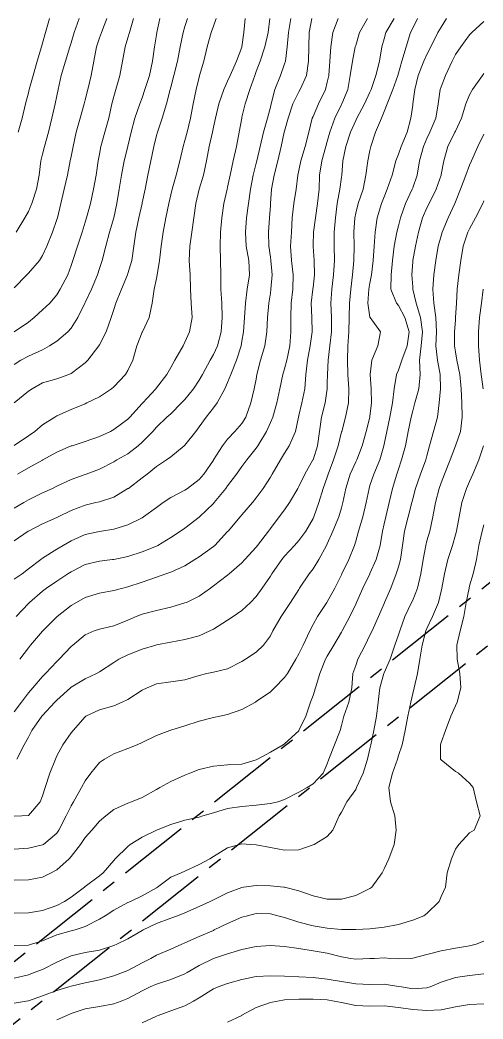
# Model space of a CAD drawing. Header units: centimetres. Extents: x 0 to 642158, y -847 to 649707.
# Drawn here: x 617167.96 to 617184.22, y 620507.12 to 620542.19 of the extents above; entities that cross this region are included whole.
import ezdxf

# ---------------------------------------------------------------- set-up
doc = ezdxf.new("R2010")
doc.units = ezdxf.units.CM
doc.header["$MEASUREMENT"] = 0
doc.linetypes.add('CENTERX2', pattern=[4, 2.5, -0.5, 0.5, -0.5])
doc.layers.add('SPW_parcellaire cadastral', color=7, linetype='CENTERX2', lineweight=25, true_color=0xff0542)
doc.layers.add('WAL_topographie 0.5', color=253, linetype='Continuous', lineweight=20)

msp = doc.modelspace()

# ---------------------------------------------------------------- linework, layer by layer
at = {"layer": 'SPW_parcellaire cadastral'}
for points in [[(617082.838, 620766.859), (617087.915, 620758.877), (617126.08, 620714.089), (617140.94, 620702.104), (617180.2, 620666.244), (617198.721, 620649.645), (617202.743, 620647.528), (617211.738, 620638.85), (617219.57, 620629.325), (617224.544, 620619.8), (617242.443, 620568.633), (617131.683, 620480.394), (616973.114, 620705.004), (617082.838, 620766.859)], [(617274.764, 620500.676), (617269.952, 620496.899), (617211.998, 620451.663), (617205.087, 620446.27), (617195.532, 620438.811), (617164.102, 620414.279), (617134.906, 620391.492), (617133.598, 620390.47), (617094.809, 620440.723), (617090.922, 620445.759), (617243.342, 620567.204), (617274.764, 620500.676)]]:
    msp.add_lwpolyline(points, dxfattribs=at)
at = {"layer": 'WAL_topographie 0.5'}
for points in [[(617171.004, 620542.25), (617170.816, 620541.75), (617170.75, 620541.565), (617170.646, 620541.25), (617170.548, 620540.75), (617170.46, 620540.25), (617170.338, 620539.75), (617170.25, 620539.385), (617170.216, 620539.25), (617170.073, 620538.75), (617169.926, 620538.25), (617169.819, 620537.75), (617169.75, 620537.396), (617169.721, 620537.25), (617169.623, 620536.75), (617169.513, 620536.25), (617169.388, 620535.75), (617169.268, 620535.25), (617169.25, 620535.193), (617169.103, 620534.75), (617168.897, 620534.25), (617168.75, 620533.922), (617168.643, 620533.75), (617168.25, 620533.303), (617168.199, 620533.25), (617167.75, 620532.791)], [(617172.864, 620542.25), (617172.763, 620541.75), (617172.75, 620541.671), (617172.678, 620541.25), (617172.61, 620540.75), (617172.502, 620540.25), (617172.346, 620539.75), (617172.25, 620539.461), (617172.171, 620539.25), (617171.995, 620538.75), (617171.862, 620538.25), (617171.75, 620537.764), (617171.747, 620537.75), (617171.62, 620537.25), (617171.522, 620536.75), (617171.445, 620536.25), (617171.362, 620535.75), (617171.25, 620535.25), (617171.25, 620535.25), (617171.106, 620534.75), (617170.975, 620534.25), (617170.848, 620533.75), (617170.75, 620533.466), (617170.679, 620533.25), (617170.472, 620532.75), (617170.25, 620532.278), (617170.235, 620532.25), (617169.993, 620531.75), (617169.75, 620531.376), (617169.632, 620531.25), (617169.25, 620530.922), (617168.995, 620530.75), (617168.75, 620530.615), (617168.25, 620530.39), (617167.989, 620530.25), (617167.75, 620530.1)], [(617173.835, 620542.25), (617173.75, 620541.971), (617173.688, 620541.75), (617173.581, 620541.25), (617173.485, 620540.75), (617173.358, 620540.25), (617173.25, 620539.838), (617173.227, 620539.75), (617173.101, 620539.25), (617172.954, 620538.75), (617172.781, 620538.25), (617172.75, 620538.138), (617172.653, 620537.75), (617172.553, 620537.25), (617172.45, 620536.75), (617172.353, 620536.25), (617172.25, 620535.778), (617172.244, 620535.75), (617172.129, 620535.25), (617172.026, 620534.75), (617171.953, 620534.25), (617171.881, 620533.75), (617171.75, 620533.293), (617171.736, 620533.25), (617171.52, 620532.75), (617171.327, 620532.25), (617171.25, 620532.029), (617171.16, 620531.75), (617170.98, 620531.25), (617170.75, 620530.788), (617170.727, 620530.75), (617170.342, 620530.25), (617170.25, 620530.157), (617169.75, 620529.785), (617169.675, 620529.75), (617169.25, 620529.593), (617168.75, 620529.452), (617168.384, 620529.25), (617168.25, 620529.162), (617167.75, 620528.755)], [(617174.846, 620542.25), (617174.75, 620541.975), (617174.672, 620541.75), (617174.528, 620541.25), (617174.416, 620540.75), (617174.267, 620540.25), (617174.25, 620540.187), (617174.145, 620539.75), (617174.045, 620539.25), (617173.942, 620538.75), (617173.824, 620538.25), (617173.75, 620537.969), (617173.685, 620537.75), (617173.569, 620537.25), (617173.445, 620536.75), (617173.298, 620536.25), (617173.25, 620536.051), (617173.18, 620535.75), (617173.081, 620535.25), (617172.99, 620534.75), (617172.917, 620534.25), (617172.861, 620533.75), (617172.78, 620533.25), (617172.75, 620533.114), (617172.672, 620532.75), (617172.596, 620532.25), (617172.497, 620531.75), (617172.258, 620531.25), (617172.25, 620531.232), (617172.059, 620530.75), (617171.924, 620530.25), (617171.75, 620529.885), (617171.666, 620529.75), (617171.25, 620529.32), (617171.173, 620529.25), (617170.75, 620528.964), (617170.308, 620528.75), (617170.25, 620528.724), (617169.75, 620528.52), (617169.25, 620528.294), (617169.177, 620528.25), (617168.75, 620527.979), (617168.477, 620527.75), (617168.25, 620527.601), (617167.75, 620527.261)], [(617176.736, 620542.25), (617176.668, 620541.75), (617176.562, 620541.25), (617176.391, 620540.75), (617176.25, 620540.38), (617176.2, 620540.25), (617176.024, 620539.75), (617175.865, 620539.25), (617175.75, 620538.78), (617175.743, 620538.75), (617175.654, 620538.25), (617175.556, 620537.75), (617175.446, 620537.25), (617175.342, 620536.75), (617175.25, 620536.326), (617175.232, 620536.25), (617175.115, 620535.75), (617175.045, 620535.25), (617175.003, 620534.75), (617174.982, 620534.25), (617174.998, 620533.75), (617175.006, 620533.25), (617175.008, 620532.75), (617175.043, 620532.25), (617175.063, 620531.75), (617175.028, 620531.25), (617174.894, 620530.75), (617174.75, 620530.451), (617174.637, 620530.25), (617174.367, 620529.75), (617174.25, 620529.551), (617174.053, 620529.25), (617173.75, 620528.873), (617173.632, 620528.75), (617173.25, 620528.368), (617173.119, 620528.25), (617172.75, 620527.897), (617172.619, 620527.75), (617172.25, 620527.371), (617172.113, 620527.25), (617171.75, 620526.966), (617171.361, 620526.75), (617171.25, 620526.683), (617170.75, 620526.424), (617170.279, 620526.25), (617170.25, 620526.24), (617169.75, 620526.064), (617169.25, 620525.824), (617169.096, 620525.75), (617168.75, 620525.592), (617168.25, 620525.348), (617168.089, 620525.25), (617167.75, 620525.052)], [(617177.466, 620542.25), (617177.39, 620541.75), (617177.342, 620541.25), (617177.278, 620540.75), (617177.25, 620540.66), (617177.105, 620540.25), (617176.909, 620539.75), (617176.781, 620539.25), (617176.75, 620539.129), (617176.646, 620538.75), (617176.511, 620538.25), (617176.396, 620537.75), (617176.271, 620537.25), (617176.25, 620537.163), (617176.148, 620536.75), (617176.054, 620536.25), (617175.978, 620535.75), (617175.914, 620535.25), (617175.873, 620534.75), (617175.902, 620534.25), (617175.994, 620533.75), (617176.017, 620533.25), (617175.941, 620532.75), (617175.88, 620532.25), (617175.846, 620531.75), (617175.807, 620531.25), (617175.75, 620530.92), (617175.721, 620530.75), (617175.558, 620530.25), (617175.357, 620529.75), (617175.25, 620529.464), (617175.157, 620529.25), (617174.88, 620528.75), (617174.75, 620528.584), (617174.492, 620528.25), (617174.25, 620527.913), (617174.129, 620527.75), (617173.75, 620527.272), (617173.726, 620527.25), (617173.25, 620526.857), (617173.104, 620526.75), (617172.75, 620526.516), (617172.419, 620526.25), (617172.25, 620526.116), (617171.762, 620525.75), (617171.75, 620525.742), (617171.25, 620525.448), (617170.75, 620525.28), (617170.621, 620525.25), (617170.25, 620525.165), (617169.75, 620524.973), (617169.292, 620524.75), (617169.25, 620524.73), (617168.75, 620524.509), (617168.25, 620524.253), (617168.245, 620524.25), (617167.75, 620523.905)], [(617178.209, 620542.25), (617178.114, 620541.75), (617178.099, 620541.25), (617178.095, 620540.75), (617178.021, 620540.25), (617177.795, 620539.75), (617177.75, 620539.673), (617177.542, 620539.25), (617177.379, 620538.75), (617177.25, 620538.292), (617177.239, 620538.25), (617177.134, 620537.75), (617177.009, 620537.25), (617176.879, 620536.75), (617176.795, 620536.25), (617176.754, 620535.75), (617176.75, 620535.676), (617176.726, 620535.25), (617176.687, 620534.75), (617176.692, 620534.25), (617176.75, 620533.865), (617176.766, 620533.75), (617176.815, 620533.25), (617176.773, 620532.75), (617176.75, 620532.603), (617176.693, 620532.25), (617176.656, 620531.75), (617176.632, 620531.25), (617176.554, 620530.75), (617176.406, 620530.25), (617176.279, 620529.75), (617176.25, 620529.589), (617176.185, 620529.25), (617176.069, 620528.75), (617175.886, 620528.25), (617175.75, 620528.026), (617175.507, 620527.75), (617175.25, 620527.483), (617175.065, 620527.25), (617174.756, 620526.75), (617174.75, 620526.741), (617174.416, 620526.25), (617174.25, 620526.061), (617173.846, 620525.75), (617173.75, 620525.687), (617173.25, 620525.427), (617172.987, 620525.25), (617172.75, 620525.074), (617172.294, 620524.75), (617172.25, 620524.721), (617171.75, 620524.476), (617171.25, 620524.321), (617170.814, 620524.25), (617170.75, 620524.24), (617170.25, 620524.137), (617169.75, 620523.907), (617169.471, 620523.75), (617169.25, 620523.615), (617168.75, 620523.299), (617168.686, 620523.25), (617168.25, 620522.921), (617168.028, 620522.75), (617167.75, 620522.562)], [(617181.096, 620542.25), (617180.811, 620541.75), (617180.75, 620541.534), (617180.667, 620541.25), (617180.586, 620540.75), (617180.461, 620540.25), (617180.291, 620539.75), (617180.25, 620539.661), (617180.058, 620539.25), (617179.785, 620538.75), (617179.75, 620538.67), (617179.57, 620538.25), (617179.407, 620537.75), (617179.301, 620537.25), (617179.261, 620536.75), (617179.25, 620536.673), (617179.195, 620536.25), (617179.103, 620535.75), (617179.034, 620535.25), (617178.992, 620534.75), (617178.997, 620534.25), (617179.007, 620533.75), (617178.973, 620533.25), (617178.914, 620532.75), (617178.875, 620532.25), (617178.894, 620531.75), (617178.893, 620531.25), (617178.837, 620530.75), (617178.778, 620530.25), (617178.755, 620529.75), (617178.75, 620529.45), (617178.746, 620529.25), (617178.674, 620528.75), (617178.551, 620528.25), (617178.479, 620527.75), (617178.404, 620527.25), (617178.25, 620526.756), (617178.248, 620526.75), (617177.967, 620526.25), (617177.75, 620525.817), (617177.711, 620525.75), (617177.424, 620525.25), (617177.25, 620524.994), (617177.063, 620524.75), (617176.75, 620524.343), (617176.68, 620524.25), (617176.301, 620523.75), (617176.25, 620523.686), (617175.851, 620523.25), (617175.75, 620523.136), (617175.308, 620522.75), (617175.25, 620522.701), (617174.75, 620522.326), (617174.648, 620522.25), (617174.25, 620521.967), (617173.801, 620521.75), (617173.75, 620521.728), (617173.25, 620521.575), (617172.75, 620521.468), (617172.25, 620521.338), (617172.033, 620521.25), (617171.75, 620521.129), (617171.25, 620520.931), (617170.75, 620520.807), (617170.562, 620520.75), (617170.25, 620520.613), (617169.813, 620520.25), (617169.75, 620520.2), (617169.335, 620519.75), (617169.25, 620519.677), (617168.857, 620519.25), (617168.75, 620519.142), (617168.405, 620518.75), (617168.25, 620518.572), (617168.008, 620518.25), (617167.75, 620517.909)], [(617171.948, 620542.25), (617171.803, 620541.75), (617171.75, 620541.564), (617171.652, 620541.25), (617171.556, 620540.75), (617171.465, 620540.25), (617171.319, 620539.75), (617171.25, 620539.507), (617171.184, 620539.25), (617171.074, 620538.75), (617170.938, 620538.25), (617170.801, 620537.75), (617170.75, 620537.481), (617170.707, 620537.25), (617170.63, 620536.75), (617170.537, 620536.25), (617170.429, 620535.75), (617170.298, 620535.25), (617170.25, 620535.097), (617170.141, 620534.75), (617169.975, 620534.25), (617169.809, 620533.75), (617169.75, 620533.575), (617169.632, 620533.25), (617169.373, 620532.75), (617169.25, 620532.549), (617168.999, 620532.25), (617168.75, 620532.014), (617168.456, 620531.75), (617168.25, 620531.589), (617167.755, 620531.25)], [(617170.029, 620542.25), (617169.86, 620541.75), (617169.75, 620541.395), (617169.704, 620541.25), (617169.557, 620540.75), (617169.408, 620540.25), (617169.293, 620539.75), (617169.25, 620539.531), (617169.195, 620539.25), (617169.074, 620538.75), (617168.955, 620538.25), (617168.815, 620537.75), (617168.75, 620537.478), (617168.693, 620537.25), (617168.631, 620536.75), (617168.532, 620536.25), (617168.368, 620535.75), (617168.25, 620535.47), (617168.132, 620535.25), (617167.818, 620534.75)], [(617179.135, 620542.25), (617178.94, 620541.75), (617178.875, 620541.25), (617178.845, 620540.75), (617178.802, 620540.25), (617178.75, 620540.006), (617178.686, 620539.75), (617178.436, 620539.25), (617178.25, 620538.81), (617178.225, 620538.75), (617178.106, 620538.25), (617177.977, 620537.75), (617177.82, 620537.25), (617177.75, 620536.909), (617177.713, 620536.75), (617177.652, 620536.25), (617177.574, 620535.75), (617177.519, 620535.25), (617177.488, 620534.75), (617177.46, 620534.25), (617177.492, 620533.75), (617177.548, 620533.25), (617177.536, 620532.75), (617177.487, 620532.25), (617177.468, 620531.75), (617177.472, 620531.25), (617177.43, 620530.75), (617177.325, 620530.25), (617177.25, 620529.948), (617177.189, 620529.75), (617177.084, 620529.25), (617176.981, 620528.75), (617176.836, 620528.25), (617176.75, 620528.058), (617176.611, 620527.75), (617176.307, 620527.25), (617176.25, 620527.165), (617175.923, 620526.75), (617175.75, 620526.517), (617175.559, 620526.25), (617175.25, 620525.842), (617175.181, 620525.75), (617174.772, 620525.25), (617174.75, 620525.223), (617174.265, 620524.75), (617174.25, 620524.735), (617173.75, 620524.358), (617173.599, 620524.25), (617173.25, 620524.022), (617172.797, 620523.75), (617172.75, 620523.727), (617172.25, 620523.519), (617171.75, 620523.36), (617171.25, 620523.255), (617171.202, 620523.25), (617170.75, 620523.198), (617170.25, 620523.082), (617169.75, 620522.825), (617169.635, 620522.75), (617169.25, 620522.498), (617168.886, 620522.25), (617168.75, 620522.143), (617168.292, 620521.75), (617168.25, 620521.707), (617167.82, 620521.25)], [(617181.917, 620542.25), (617181.75, 620541.909), (617181.678, 620541.75), (617181.524, 620541.25), (617181.371, 620540.75), (617181.25, 620540.326), (617181.228, 620540.25), (617181.051, 620539.75), (617180.856, 620539.25), (617180.75, 620538.986), (617180.649, 620538.75), (617180.44, 620538.25), (617180.284, 620537.75), (617180.25, 620537.609), (617180.174, 620537.25), (617180.108, 620536.75), (617180.007, 620536.25), (617179.834, 620535.75), (617179.75, 620535.414), (617179.715, 620535.25), (617179.684, 620534.75), (617179.691, 620534.25), (617179.68, 620533.75), (617179.632, 620533.25), (617179.572, 620532.75), (617179.533, 620532.25), (617179.524, 620531.75), (617179.504, 620531.25), (617179.468, 620530.75), (617179.456, 620530.25), (617179.472, 620529.75), (617179.51, 620529.25), (617179.5, 620528.75), (617179.388, 620528.25), (617179.256, 620527.75), (617179.25, 620527.731), (617179.132, 620527.25), (617178.973, 620526.75), (617178.785, 620526.25), (617178.75, 620526.145), (617178.605, 620525.75), (617178.453, 620525.25), (617178.277, 620524.75), (617178.25, 620524.69), (617177.994, 620524.25), (617177.75, 620523.916), (617177.595, 620523.75), (617177.25, 620523.376), (617177.153, 620523.25), (617176.804, 620522.75), (617176.75, 620522.667), (617176.463, 620522.25), (617176.25, 620521.959), (617176.057, 620521.75), (617175.75, 620521.461), (617175.443, 620521.25), (617175.25, 620521.125), (617174.75, 620520.811), (617174.628, 620520.75), (617174.25, 620520.578), (617173.75, 620520.447), (617173.25, 620520.353), (617172.75, 620520.256), (617172.729, 620520.25), (617172.25, 620520.105), (617171.75, 620519.909), (617171.432, 620519.75), (617171.25, 620519.641), (617170.75, 620519.314), (617170.639, 620519.25), (617170.25, 620519.067), (617169.75, 620518.767), (617169.729, 620518.75), (617169.25, 620518.318), (617169.184, 620518.25), (617168.75, 620517.779), (617168.725, 620517.75), (617168.37, 620517.25), (617168.25, 620517.022), (617168.104, 620516.75), (617167.841, 620516.25)], [(617175.863, 620542.25), (617175.82, 620541.75), (617175.752, 620541.25), (617175.75, 620541.243), (617175.56, 620540.75), (617175.337, 620540.25), (617175.25, 620540.048), (617175.115, 620539.75), (617174.945, 620539.25), (617174.819, 620538.75), (617174.75, 620538.429), (617174.713, 620538.25), (617174.604, 620537.75), (617174.506, 620537.25), (617174.4, 620536.75), (617174.25, 620536.254), (617174.249, 620536.25), (617174.128, 620535.75), (617174.066, 620535.25), (617173.997, 620534.75), (617173.917, 620534.25), (617173.904, 620533.75), (617173.931, 620533.25), (617173.94, 620532.75), (617173.973, 620532.25), (617174.001, 620531.75), (617173.907, 620531.25), (617173.75, 620530.884), (617173.686, 620530.75), (617173.398, 620530.25), (617173.25, 620529.99), (617173.12, 620529.75), (617172.75, 620529.283), (617172.727, 620529.25), (617172.269, 620528.75), (617172.25, 620528.729), (617171.818, 620528.25), (617171.75, 620528.18), (617171.25, 620527.814), (617171.132, 620527.75), (617170.75, 620527.571), (617170.25, 620527.395), (617169.787, 620527.25), (617169.75, 620527.239), (617169.25, 620527.017), (617168.763, 620526.75), (617168.75, 620526.743), (617168.25, 620526.468), (617167.871, 620526.25)], [(617168.988, 620542.25), (617168.853, 620541.75), (617168.75, 620541.376), (617168.715, 620541.25), (617168.561, 620540.75), (617168.418, 620540.25), (617168.28, 620539.75), (617168.25, 620539.635), (617168.145, 620539.25), (617168.036, 620538.75), (617167.891, 620538.25)], [(617180.162, 620542.25), (617179.885, 620541.75), (617179.75, 620541.303), (617179.735, 620541.25), (617179.632, 620540.75), (617179.559, 620540.25), (617179.473, 620539.75), (617179.262, 620539.25), (617179.25, 620539.227), (617179.012, 620538.75), (617178.838, 620538.25), (617178.75, 620537.932), (617178.701, 620537.75), (617178.56, 620537.25), (617178.482, 620536.75), (617178.463, 620536.25), (617178.41, 620535.75), (617178.331, 620535.25), (617178.266, 620534.75), (617178.25, 620534.278), (617178.249, 620534.25), (617178.25, 620534.239), (617178.29, 620533.75), (617178.301, 620533.25), (617178.25, 620532.802), (617178.244, 620532.75), (617178.189, 620532.25), (617178.205, 620531.75), (617178.224, 620531.25), (617178.153, 620530.75), (617178.054, 620530.25), (617178, 620529.75), (617177.96, 620529.25), (617177.853, 620528.75), (617177.75, 620528.309), (617177.735, 620528.25), (617177.631, 620527.75), (617177.416, 620527.25), (617177.25, 620526.99), (617177.104, 620526.75), (617176.813, 620526.25), (617176.75, 620526.141), (617176.503, 620525.75), (617176.25, 620525.413), (617176.12, 620525.25), (617175.75, 620524.826), (617175.686, 620524.75), (617175.263, 620524.25), (617175.25, 620524.235), (617174.796, 620523.75), (617174.75, 620523.711), (617174.25, 620523.345), (617174.1, 620523.25), (617173.75, 620523.031), (617173.25, 620522.812), (617173.076, 620522.75), (617172.75, 620522.635), (617172.25, 620522.463), (617171.75, 620522.298), (617171.564, 620522.25), (617171.25, 620522.162), (617170.75, 620522.069), (617170.25, 620521.923), (617169.945, 620521.75), (617169.75, 620521.64), (617169.265, 620521.25), (617169.25, 620521.236), (617168.764, 620520.75), (617168.75, 620520.733), (617168.325, 620520.25), (617168.25, 620520.156), (617167.95, 620519.75)], [(617182.938, 620542.25), (617182.75, 620541.944), (617182.635, 620541.75), (617182.388, 620541.25), (617182.25, 620540.979), (617182.142, 620540.75), (617181.94, 620540.25), (617181.823, 620539.75), (617181.755, 620539.25), (617181.75, 620539.205), (617181.689, 620538.75), (617181.556, 620538.25), (617181.341, 620537.75), (617181.25, 620537.486), (617181.158, 620537.25), (617181.03, 620536.75), (617180.856, 620536.25), (617180.75, 620535.987), (617180.659, 620535.75), (617180.507, 620535.25), (617180.432, 620534.75), (617180.395, 620534.25), (617180.363, 620533.75), (617180.306, 620533.25), (617180.25, 620532.955), (617180.213, 620532.75), (617180.18, 620532.25), (617180.25, 620531.762), (617180.255, 620531.75), (617180.62, 620531.25), (617180.525, 620530.75), (617180.316, 620530.25), (617180.256, 620529.75), (617180.289, 620529.25), (617180.309, 620528.75), (617180.25, 620528.272), (617180.247, 620528.25), (617180.12, 620527.75), (617179.979, 620527.25), (617179.783, 620526.75), (617179.75, 620526.68), (617179.557, 620526.25), (617179.398, 620525.75), (617179.299, 620525.25), (617179.25, 620525.07), (617179.159, 620524.75), (617178.951, 620524.25), (617178.75, 620523.807), (617178.722, 620523.75), (617178.456, 620523.25), (617178.25, 620522.924), (617178.115, 620522.75), (617177.78, 620522.25), (617177.75, 620522.205), (617177.456, 620521.75), (617177.25, 620521.424), (617177.129, 620521.25), (617176.834, 620520.75), (617176.75, 620520.575), (617176.515, 620520.25), (617176.25, 620520.004), (617175.872, 620519.75), (617175.75, 620519.675), (617175.25, 620519.42), (617174.75, 620519.303), (617174.524, 620519.25), (617174.25, 620519.187), (617173.75, 620519.033), (617173.25, 620518.958), (617172.75, 620518.888), (617172.42, 620518.75), (617172.25, 620518.663), (617171.75, 620518.342), (617171.543, 620518.25), (617171.25, 620518.121), (617170.75, 620517.979), (617170.272, 620517.75), (617170.25, 620517.736), (617169.821, 620517.25), (617169.75, 620517.166), (617169.458, 620516.75), (617169.25, 620516.361), (617169.202, 620516.25), (617169.007, 620515.75), (617168.836, 620515.25), (617168.75, 620514.952), (617168.663, 620514.75), (617168.25, 620514.264), (617168.022, 620514.25)], [(617184.25, 620542.14), (617183.831, 620541.75), (617183.75, 620541.673), (617183.437, 620541.25), (617183.25, 620540.978), (617183.14, 620540.75), (617182.904, 620540.25), (617182.75, 620539.845), (617182.72, 620539.75), (617182.648, 620539.25), (617182.564, 620538.75), (617182.354, 620538.25), (617182.25, 620538.036), (617182.129, 620537.75), (617181.988, 620537.25), (617181.903, 620536.75), (617181.75, 620536.306), (617181.73, 620536.25), (617181.492, 620535.75), (617181.32, 620535.25), (617181.25, 620534.965), (617181.197, 620534.75), (617181.103, 620534.25), (617181.037, 620533.75), (617180.991, 620533.25), (617180.981, 620532.75), (617181.179, 620532.25), (617181.25, 620532.173), (617181.476, 620531.75), (617181.629, 620531.25), (617181.553, 620530.75), (617181.368, 620530.25), (617181.25, 620529.898), (617181.181, 620529.75), (617181.094, 620529.25), (617181.038, 620528.75), (617180.948, 620528.25), (617180.844, 620527.75), (617180.75, 620527.3), (617180.739, 620527.25), (617180.592, 620526.75), (617180.39, 620526.25), (617180.25, 620525.848), (617180.216, 620525.75), (617180.115, 620525.25), (617179.996, 620524.75), (617179.848, 620524.25), (617179.75, 620523.895), (617179.704, 620523.75), (617179.506, 620523.25), (617179.267, 620522.75), (617179.25, 620522.714), (617179.015, 620522.25), (617178.75, 620521.772), (617178.736, 620521.75), (617178.401, 620521.25), (617178.25, 620520.976), (617178.135, 620520.75), (617177.902, 620520.25), (617177.75, 620519.939), (617177.651, 620519.75), (617177.348, 620519.25), (617177.25, 620519.109), (617176.895, 620518.75), (617176.75, 620518.605), (617176.25, 620518.264), (617176.223, 620518.25), (617175.75, 620517.987), (617175.25, 620517.808), (617174.98, 620517.75), (617174.75, 620517.704), (617174.25, 620517.575), (617173.75, 620517.411), (617173.25, 620517.258), (617173.225, 620517.25), (617172.75, 620517.071), (617172.25, 620516.83), (617172.07, 620516.75), (617171.75, 620516.617), (617171.25, 620516.437), (617170.928, 620516.25), (617170.75, 620516.123), (617170.445, 620515.75), (617170.25, 620515.487), (617170.115, 620515.25), (617169.832, 620514.75), (617169.75, 620514.612), (617169.584, 620514.25), (617169.325, 620513.75), (617169.25, 620513.646), (617168.777, 620513.25)], [(617184.25, 620540.314), (617184.198, 620540.25), (617183.847, 620539.75), (617183.75, 620539.563), (617183.62, 620539.25), (617183.459, 620538.75), (617183.25, 620538.289), (617183.233, 620538.25), (617182.99, 620537.75), (617182.844, 620537.25), (617182.75, 620536.769), (617182.747, 620536.75), (617182.576, 620536.25), (617182.324, 620535.75), (617182.25, 620535.595), (617182.1, 620535.25), (617181.959, 620534.75), (617181.846, 620534.25), (617181.753, 620533.75), (617181.75, 620533.707), (617181.72, 620533.25), (617181.75, 620532.829), (617181.755, 620532.75), (617181.868, 620532.25), (617182.023, 620531.75), (617182.098, 620531.25), (617182.053, 620530.75), (617181.994, 620530.25), (617182.008, 620529.75), (617181.967, 620529.25), (617181.827, 620528.75), (617181.75, 620528.473), (617181.692, 620528.25), (617181.593, 620527.75), (617181.493, 620527.25), (617181.355, 620526.75), (617181.25, 620526.427), (617181.196, 620526.25), (617181.041, 620525.75), (617180.922, 620525.25), (617180.804, 620524.75), (617180.75, 620524.509), (617180.689, 620524.25), (617180.608, 620523.75), (617180.469, 620523.25), (617180.25, 620522.758), (617180.246, 620522.75), (617180.002, 620522.25), (617179.778, 620521.75), (617179.75, 620521.689), (617179.539, 620521.25), (617179.277, 620520.75), (617179.25, 620520.699), (617178.985, 620520.25), (617178.75, 620519.866), (617178.683, 620519.75), (617178.491, 620519.25), (617178.34, 620518.75), (617178.25, 620518.479), (617178.158, 620518.25), (617177.992, 620517.75), (617177.754, 620517.25), (617177.75, 620517.244), (617177.25, 620516.783), (617177.196, 620516.75), (617176.75, 620516.495), (617176.297, 620516.25), (617176.25, 620516.225), (617175.75, 620516.064), (617175.25, 620516.04), (617174.75, 620516.002), (617174.25, 620515.876), (617173.924, 620515.75), (617173.75, 620515.685), (617173.25, 620515.456), (617172.87, 620515.25), (617172.75, 620515.179), (617172.25, 620514.903), (617171.872, 620514.75), (617171.75, 620514.705), (617171.25, 620514.482), (617170.976, 620514.25), (617170.75, 620514.065), (617170.484, 620513.75), (617170.25, 620513.495), (617170.077, 620513.25), (617169.75, 620512.827), (617169.682, 620512.75), (617169.25, 620512.356), (617169.049, 620512.25)], [(617184.25, 620538.183), (617184.041, 620537.75), (617183.811, 620537.25), (617183.75, 620537.1), (617183.617, 620536.75), (617183.429, 620536.25), (617183.25, 620535.808), (617183.227, 620535.75), (617183.002, 620535.25), (617182.787, 620534.75), (617182.75, 620534.622), (617182.65, 620534.25), (617182.566, 620533.75), (617182.498, 620533.25), (617182.462, 620532.75), (617182.49, 620532.25), (617182.559, 620531.75), (617182.583, 620531.25), (617182.567, 620530.75), (617182.619, 620530.25), (617182.717, 620529.75), (617182.727, 620529.25), (617182.683, 620528.75), (617182.617, 620528.25), (617182.486, 620527.75), (617182.346, 620527.25), (617182.25, 620526.898), (617182.209, 620526.75), (617182.021, 620526.25), (617181.844, 620525.75), (617181.75, 620525.388), (617181.715, 620525.25), (617181.592, 620524.75), (617181.462, 620524.25), (617181.392, 620523.75), (617181.319, 620523.25), (617181.25, 620523), (617181.17, 620522.75), (617180.98, 620522.25), (617180.764, 620521.75), (617180.75, 620521.715), (617180.552, 620521.25), (617180.323, 620520.75), (617180.25, 620520.594), (617180.081, 620520.25), (617179.827, 620519.75), (617179.75, 620519.532), (617179.651, 620519.25), (617179.607, 620518.75), (617179.505, 620518.25), (617179.336, 620517.75), (617179.25, 620517.428), (617179.2, 620517.25), (617179, 620516.75), (617178.809, 620516.25), (617178.75, 620516.085), (617178.601, 620515.75), (617178.25, 620515.379), (617178.048, 620515.25), (617177.75, 620515.083), (617177.25, 620514.832), (617177.013, 620514.75), (617176.75, 620514.684), (617176.25, 620514.627), (617175.75, 620514.587), (617175.25, 620514.516), (617174.75, 620514.363), (617174.384, 620514.25), (617174.25, 620514.211), (617173.75, 620514.104), (617173.25, 620513.947), (617172.754, 620513.75), (617172.75, 620513.748), (617172.25, 620513.509), (617171.832, 620513.25), (617171.75, 620513.178), (617171.298, 620512.75), (617171.25, 620512.683), (617170.88, 620512.25), (617170.75, 620512.154), (617170.25, 620511.772), (617170.224, 620511.75), (617169.75, 620511.401), (617169.515, 620511.25)], [(617184.25, 620535.851), (617184.217, 620535.75), (617183.959, 620535.25), (617183.75, 620534.861), (617183.693, 620534.75), (617183.521, 620534.25), (617183.444, 620533.75), (617183.376, 620533.25), (617183.315, 620532.75), (617183.287, 620532.25), (617183.258, 620531.75), (617183.25, 620531.661), (617183.218, 620531.25), (617183.214, 620530.75), (617183.25, 620530.543), (617183.304, 620530.25), (617183.404, 620529.75), (617183.45, 620529.25), (617183.472, 620528.75), (617183.483, 620528.25), (617183.424, 620527.75), (617183.254, 620527.25), (617183.25, 620527.24), (617183.067, 620526.75), (617182.872, 620526.25), (617182.75, 620525.951), (617182.678, 620525.75), (617182.547, 620525.25), (617182.461, 620524.75), (617182.35, 620524.25), (617182.25, 620523.904), (617182.21, 620523.75), (617182.114, 620523.25), (617182.036, 620522.75), (617181.921, 620522.25), (617181.75, 620521.831), (617181.714, 620521.75), (617181.475, 620521.25), (617181.293, 620520.75), (617181.25, 620520.612), (617181.128, 620520.25), (617180.954, 620519.75), (617180.75, 620519.271), (617180.74, 620519.25), (617180.597, 620518.75), (617180.542, 620518.25), (617180.478, 620517.75), (617180.391, 620517.25), (617180.284, 620516.75), (617180.25, 620516.604), (617180.163, 620516.25), (617180.006, 620515.75), (617179.781, 620515.25), (617179.75, 620515.181), (617179.441, 620514.75), (617179.25, 620514.38), (617179.162, 620514.25), (617178.941, 620513.75), (617178.75, 620513.527), (617178.295, 620513.25), (617178.25, 620513.232), (617177.75, 620513.064), (617177.25, 620513.045), (617176.75, 620513.144), (617176.25, 620513.238), (617176.058, 620513.25), (617175.75, 620513.267), (617175.67, 620513.25), (617175.25, 620513.127), (617174.75, 620512.826), (617174.626, 620512.75), (617174.25, 620512.545), (617173.75, 620512.308), (617173.619, 620512.25), (617173.25, 620512.1), (617172.781, 620511.75), (617172.75, 620511.733), (617172.25, 620511.452), (617171.843, 620511.25), (617171.75, 620511.207), (617171.25, 620510.942), (617170.949, 620510.75), (617170.75, 620510.633), (617170.25, 620510.374), (617169.898, 620510.25), (617169.75, 620510.213), (617169.25, 620510.073), (617168.75, 620509.869), (617168.357, 620509.75)], [(617184.226, 620532.75), (617184.172, 620532.25), (617184.102, 620531.75), (617184.061, 620531.25), (617184.065, 620530.75), (617184.102, 620530.25), (617184.16, 620529.75), (617184.227, 620529.25)], [(617184.236, 620527.25), (617184.076, 620526.75), (617183.862, 620526.25), (617183.75, 620525.995), (617183.639, 620525.75), (617183.476, 620525.25), (617183.38, 620524.75), (617183.285, 620524.25), (617183.25, 620524.119), (617183.145, 620523.75), (617182.984, 620523.25), (617182.868, 620522.75), (617182.777, 620522.25), (617182.75, 620522.139), (617182.651, 620521.75), (617182.449, 620521.25), (617182.25, 620520.832), (617182.216, 620520.75), (617182.079, 620520.25), (617181.999, 620519.75), (617181.917, 620519.25), (617181.801, 620518.75), (617181.75, 620518.554), (617181.68, 620518.25), (617181.583, 620517.75), (617181.49, 620517.25), (617181.375, 620516.75), (617181.25, 620516.369), (617181.213, 620516.25), (617181.045, 620515.75), (617180.917, 620515.25), (617180.968, 620514.75), (617181.126, 620514.25), (617181.172, 620513.75), (617181.098, 620513.25), (617180.913, 620512.75), (617180.75, 620512.4), (617180.673, 620512.25), (617180.311, 620511.75), (617180.25, 620511.709), (617179.75, 620511.455), (617179.25, 620511.328), (617178.75, 620511.326), (617178.25, 620511.449), (617177.75, 620511.62), (617177.25, 620511.747), (617177.223, 620511.75), (617176.75, 620511.796), (617176.25, 620511.811), (617175.802, 620511.75), (617175.75, 620511.743), (617175.25, 620511.551), (617174.75, 620511.302), (617174.642, 620511.25), (617174.25, 620511.071), (617173.75, 620510.852), (617173.494, 620510.75), (617173.25, 620510.663), (617172.75, 620510.481), (617172.284, 620510.25), (617172.25, 620510.233), (617171.75, 620509.943), (617171.358, 620509.75), (617171.25, 620509.7), (617170.75, 620509.542), (617170.25, 620509.452), (617169.75, 620509.344), (617169.532, 620509.25), (617169.25, 620509.119), (617168.75, 620508.866), (617168.457, 620508.75)], [(617184.25, 620524.472), (617184.189, 620524.25), (617184.078, 620523.75), (617183.988, 620523.25), (617183.871, 620522.75), (617183.75, 620522.329), (617183.729, 620522.25), (617183.631, 620521.75), (617183.543, 620521.25), (617183.423, 620520.75), (617183.302, 620520.25), (617183.307, 620519.75), (617183.408, 620519.25), (617183.446, 620518.75), (617183.312, 620518.25), (617183.25, 620518.12), (617183.095, 620517.75), (617182.904, 620517.25), (617182.75, 620516.832), (617182.726, 620516.75), (617182.732, 620516.25), (617182.75, 620516.216), (617183.25, 620515.811), (617183.362, 620515.75), (617183.75, 620515.407), (617183.871, 620515.25), (617183.995, 620514.75), (617184.115, 620514.25), (617183.913, 620513.75), (617183.75, 620513.66), (617183.374, 620513.25), (617183.25, 620513.083), (617183.11, 620512.75), (617182.962, 620512.25), (617182.897, 620511.75), (617182.75, 620511.422), (617182.677, 620511.25), (617182.25, 620510.829), (617182.14, 620510.75), (617181.75, 620510.592), (617181.25, 620510.437), (617180.75, 620510.345), (617180.25, 620510.292), (617179.75, 620510.266), (617179.25, 620510.27), (617178.75, 620510.31), (617178.25, 620510.393), (617177.75, 620510.52), (617177.25, 620510.691), (617177.019, 620510.75), (617176.75, 620510.819), (617176.25, 620510.821), (617175.949, 620510.75), (617175.75, 620510.699), (617175.25, 620510.481), (617174.781, 620510.25), (617174.75, 620510.235), (617174.25, 620510.017), (617173.75, 620509.798), (617173.636, 620509.75), (617173.25, 620509.578), (617172.75, 620509.361), (617172.548, 620509.25), (617172.25, 620509.093), (617171.75, 620508.827), (617171.559, 620508.75), (617171.25, 620508.634), (617170.75, 620508.499), (617170.25, 620508.389), (617169.75, 620508.273), (617169.674, 620508.25), (617169.25, 620508.126), (617168.75, 620507.936), (617168.25, 620507.764), (617168.176, 620507.75)], [(617168.022, 620514.25), (617167.75, 620514.241)], [(617168.777, 620513.25), (617168.75, 620513.232), (617168.25, 620513.122), (617167.75, 620513.084)], [(617169.049, 620512.25), (617168.75, 620512.107), (617168.25, 620512.01), (617167.75, 620512.002)], [(617169.515, 620511.25), (617169.25, 620511.105), (617168.75, 620510.937), (617168.25, 620510.852), (617167.75, 620510.839)], [(617184.25, 620509.855), (617183.983, 620509.75), (617183.75, 620509.695), (617183.25, 620509.606), (617182.75, 620509.517), (617182.25, 620509.393), (617181.75, 620509.253), (617181.687, 620509.25), (617181.25, 620509.23), (617180.97, 620509.25), (617180.75, 620509.265), (617180.406, 620509.25), (617180.25, 620509.244), (617179.75, 620509.222), (617179.576, 620509.25), (617179.25, 620509.305), (617178.75, 620509.431), (617178.25, 620509.518), (617177.75, 620509.594), (617177.25, 620509.664), (617176.75, 620509.699), (617176.25, 620509.671), (617175.75, 620509.568), (617175.25, 620509.41), (617174.758, 620509.25), (617174.75, 620509.248), (617174.25, 620509.005), (617173.826, 620508.75), (617173.75, 620508.703), (617173.25, 620508.508), (617172.75, 620508.349), (617172.534, 620508.25), (617172.25, 620508.115), (617171.75, 620507.845), (617171.506, 620507.75), (617171.25, 620507.654), (617170.75, 620507.562), (617170.25, 620507.477), (617169.75, 620507.311), (617169.602, 620507.25)], [(617168.357, 620509.75), (617168.25, 620509.717), (617167.75, 620509.701)], [(617168.457, 620508.75), (617168.25, 620508.67), (617167.75, 620508.56)], [(617184.25, 620508.711), (617183.75, 620508.654), (617183.25, 620508.585), (617182.75, 620508.412), (617182.361, 620508.25), (617182.25, 620508.214), (617181.75, 620508.186), (617181.353, 620508.25), (617181.25, 620508.269), (617180.75, 620508.344), (617180.25, 620508.333), (617179.75, 620508.352), (617179.25, 620508.438), (617178.75, 620508.525), (617178.25, 620508.577), (617177.75, 620508.603), (617177.25, 620508.628), (617176.75, 620508.644), (617176.25, 620508.61), (617175.75, 620508.508), (617175.25, 620508.373), (617174.919, 620508.25), (617174.75, 620508.178), (617174.25, 620507.862), (617174.05, 620507.75), (617173.75, 620507.589), (617173.25, 620507.407), (617172.807, 620507.25), (617172.75, 620507.225), (617172.25, 620506.992)], [(617168.176, 620507.75), (617167.75, 620507.674)], [(617184.25, 620507.656), (617183.75, 620507.628), (617183.25, 620507.548), (617182.75, 620507.445), (617182.25, 620507.419), (617181.75, 620507.46), (617181.25, 620507.531), (617180.75, 620507.58), (617180.25, 620507.572), (617179.75, 620507.594), (617179.25, 620507.699), (617178.987, 620507.75), (617178.75, 620507.79), (617178.25, 620507.824), (617177.75, 620507.823), (617177.25, 620507.79), (617177.003, 620507.75), (617176.75, 620507.703), (617176.25, 620507.526), (617175.75, 620507.253), (617175.743, 620507.25), (617175.25, 620507.015)], [(617169.602, 620507.25), (617169.25, 620507.095)]]:
    msp.add_lwpolyline(points, dxfattribs=at)

doc.saveas('drawing.dxf')
